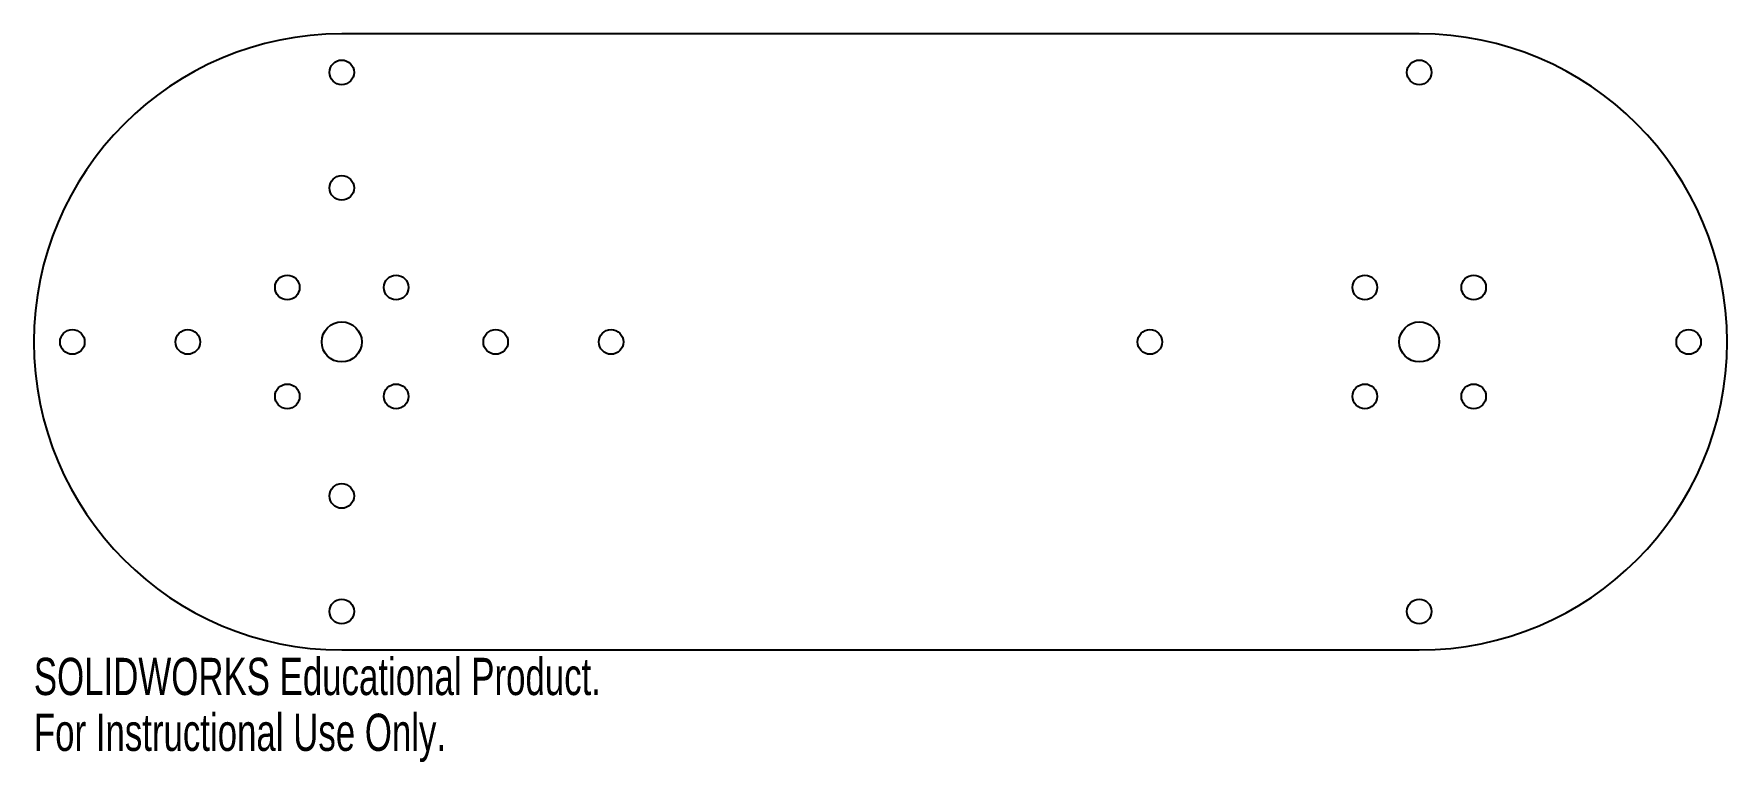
# Model space of a CAD drawing. Header units: millimetres. Extents: x -40 to 180, y -55 to 40.
import ezdxf

# ---------------------------------------------------------------- set-up
doc = ezdxf.new("R2010")
doc.units = ezdxf.units.MM
doc.styles.add('SLDTEXTSTYLE0', font='TXT', dxfattribs={"width": 0.7})

msp = doc.modelspace()

# ---------------------------------------------------------------- linework, layer by layer
at = {"color": 7, "linetype": 'Continuous', "lineweight": 25}
for p, q in [((140, 40), (0, 40)), ((0, -40), (140, -40))]:
    msp.add_line(p, q, dxfattribs=at)
for centre, radius in [((0, 35), 1.6), ((140, 35), 1.6), ((0, 20), 1.6), ((-7.07, 7.07), 1.6), ((7.07, 7.07), 1.6), ((132.93, 7.07), 1.6), ((147.07, 7.07), 1.6), ((0, 0), 2.6), ((140, 0), 2.6), ((-35, 0), 1.6), ((-20, 0), 1.6), ((20, 0), 1.6), ((35, 0), 1.6), ((105, 0), 1.6), ((175, 0), 1.6), ((-7.07, -7.07), 1.6), ((7.07, -7.07), 1.6), ((132.93, -7.07), 1.6), ((147.07, -7.07), 1.6), ((0, -20), 1.6), ((0, -35), 1.6), ((140, -35), 1.6)]:
    msp.add_circle(centre, radius, dxfattribs=at)
for centre, start, end in [((0, 0), 90, 270), ((140, 0), 270, 90)]:
    msp.add_arc(centre, 40, start, end, dxfattribs=at)

# ---------------------------------------------------------------- texts
at = {"color": 7, "linetype": 'Continuous', "char_height": 4.8336, "attachment_point": 1, "style": 'SLDTEXTSTYLE0'}
for s, insert in [('SOLIDWORKS Educational Product.', (-40, -41.02)), ('For Instructional Use Only.', (-40, -48.27))]:
    msp.add_mtext(s, dxfattribs=dict(at, insert=insert))

doc.saveas('drawing.dxf')
